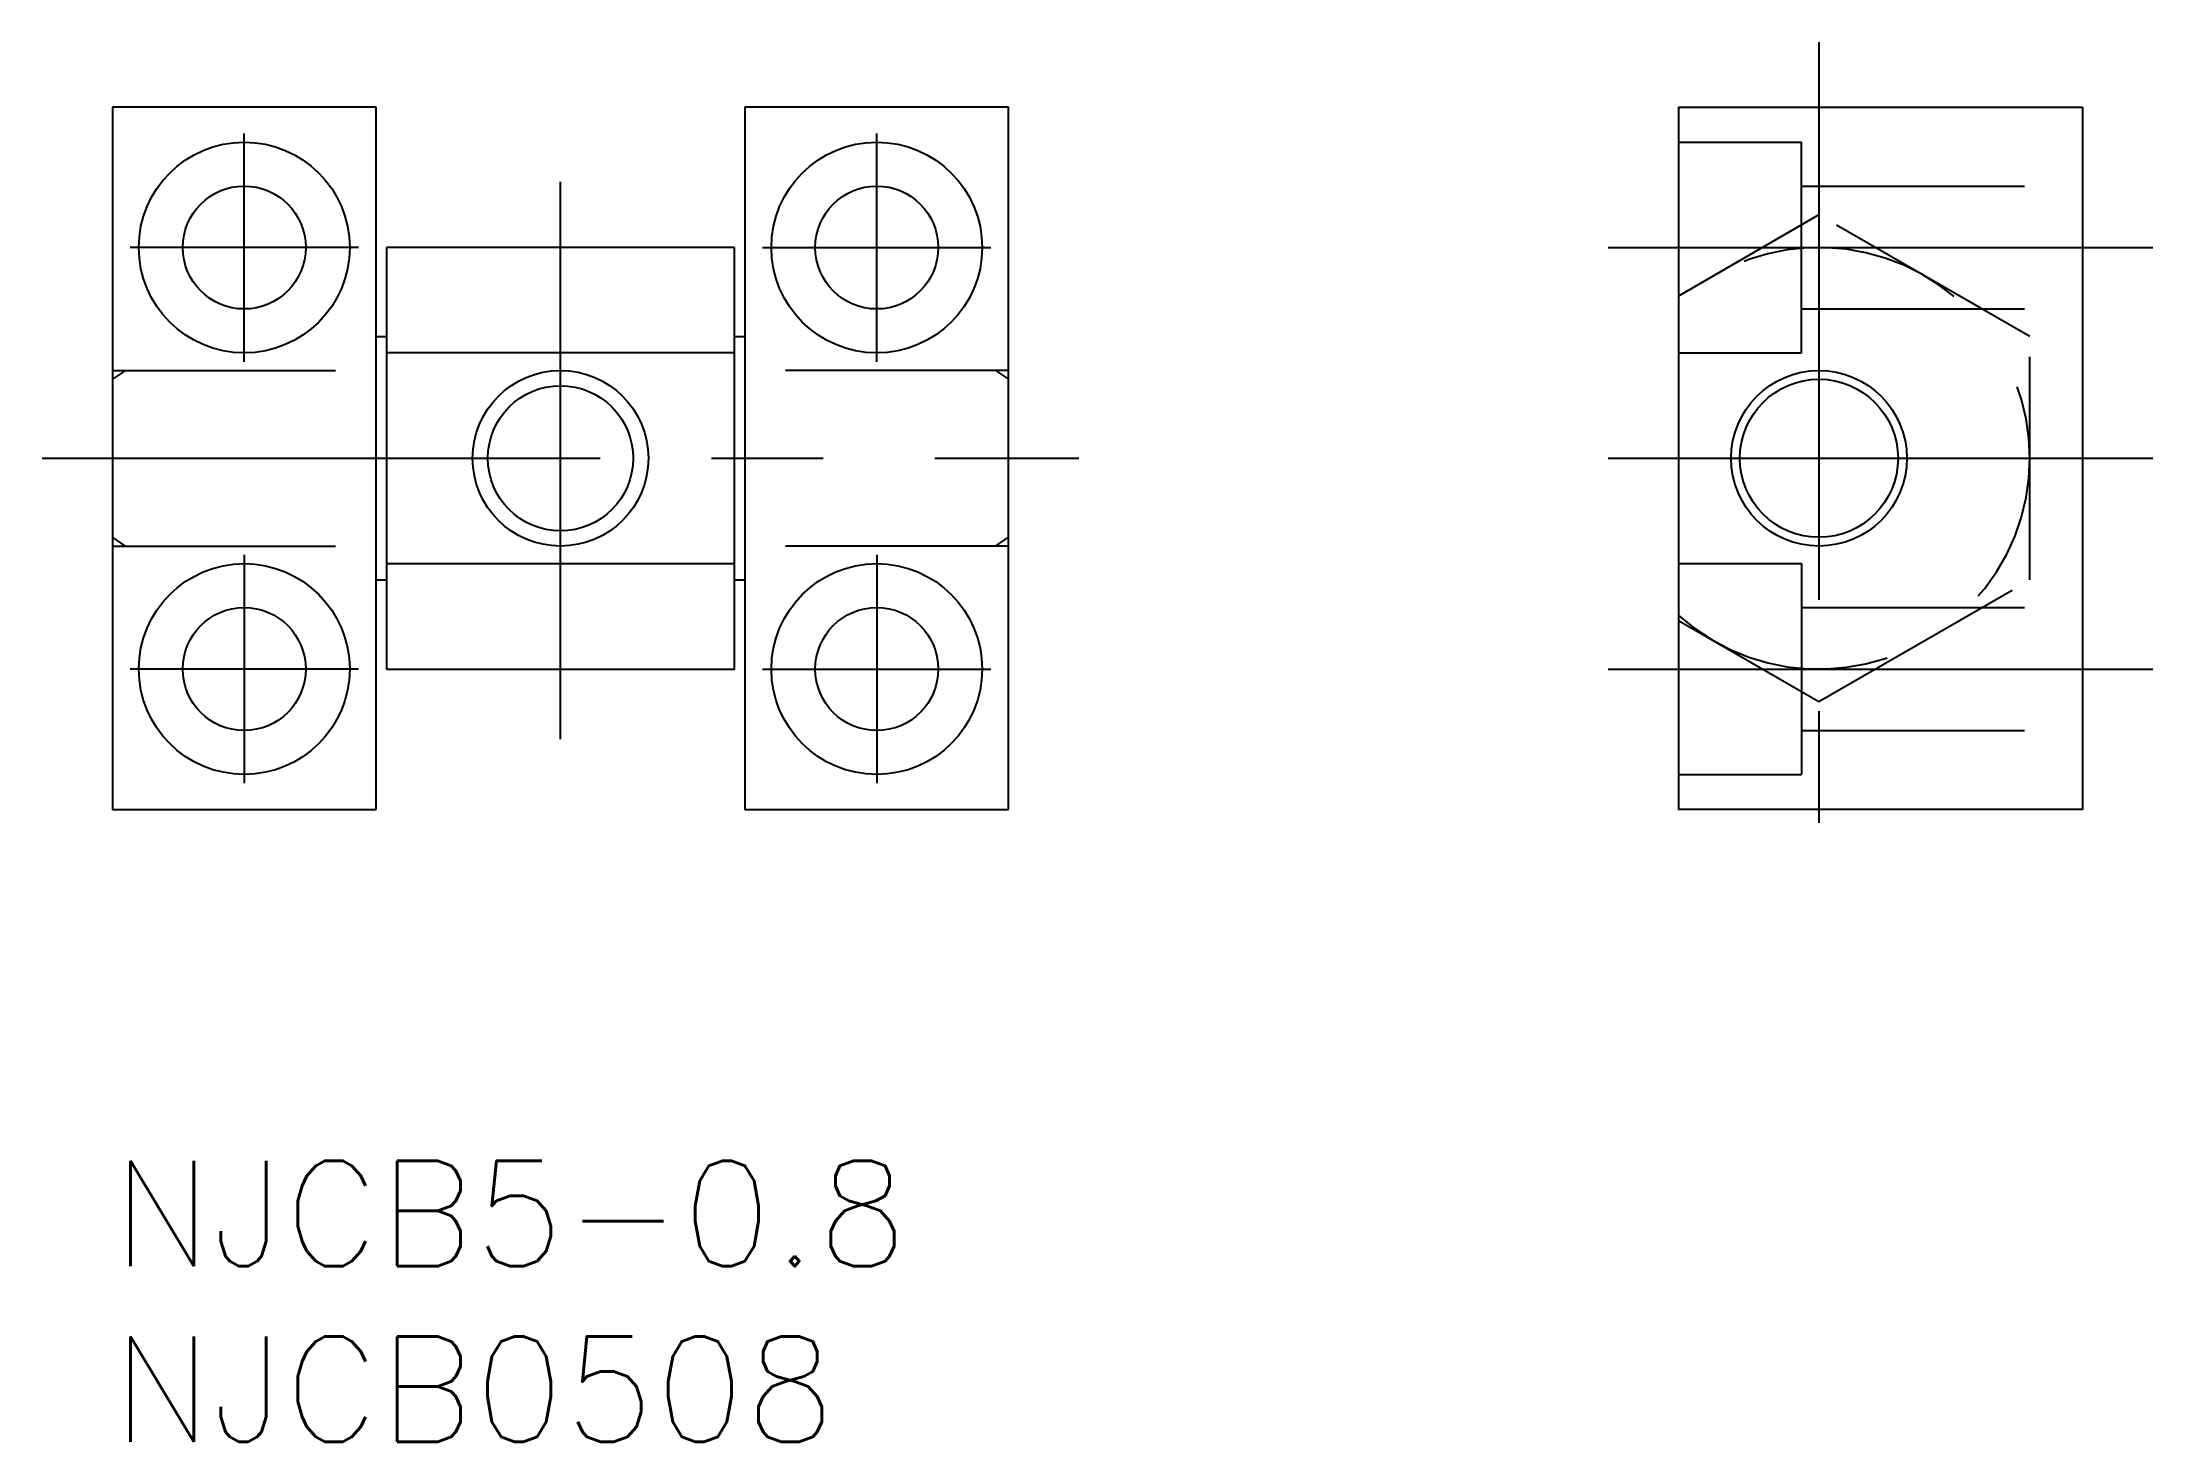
# Model space of a CAD drawing. Extents: x -2 to 58.1, y -8 to 31.8.
import ezdxf

# ---------------------------------------------------------------- set-up
doc = ezdxf.new("R2010")
doc.units = 0
doc.header["$LTSCALE"] = 0.5
doc.linetypes.add('CENTER', pattern=[50.8, 31.75, -6.35, 6.35, -6.35])
doc.linetypes.add('DASHED', pattern=[19.05, 12.7, -6.35])
for name, color, linetype in [('MSM_CENTER', 1, 'CENTER'), ('MSM_CONTINUOUS', 7, 'CONTINUOUS'), ('MSM_DASHED', 4, 'DASHED'), ('MSM_NARROW', 5, 'CONTINUOUS'), ('MSM_PART_NUMBER', 7, 'CONTINUOUS')]:
    doc.layers.add(name, color=color, linetype=linetype)
doc.styles.get("Standard").update_dxf_attribs({"font": 'txt.shx', "height": 3, "bigfont": 'bigfont.shx'})

# ---------------------------------------------------------------- blocks, each defined once
blk = doc.blocks.new('*U2')
at = {"layer": 'MSM_PART_NUMBER'}
blk.add_text('NJCB5-0.8', height=3, dxfattribs=at).set_placement((0, -3))
blk = doc.blocks.new('*U3')
at = {"layer": 'MSM_PART_NUMBER'}
blk.add_text('NJCB0508', height=3, dxfattribs=at).set_placement((0, -8))

msp = doc.modelspace()

# ---------------------------------------------------------------- linework, layer by layer
at = {"layer": 'MSM_CENTER'}
for p, q in [((48.564, 31.846), (48.564, 8.154)), ((3.75, 22.75), (3.75, 29.25)), ((21.75, 22.75), (21.75, 29.25)), ((12.75, 12), (12.75, 28)), ((7, 26), (0.5, 26)), ((18.5, 26), (25, 26)), ((42.564, 26), (58.064, 26)), ((-2, 20), (27.5, 20)), ((42.564, 20), (58.064, 20)), ((3.75, 17.25), (3.75, 10.75)), ((21.75, 17.25), (21.75, 10.75)), ((7, 14), (0.5, 14)), ((18.5, 14), (25, 14)), ((42.564, 14), (58.064, 14))]:
    msp.add_line(p, q, dxfattribs=at)
at = {"layer": 'MSM_CONTINUOUS'}
for p, q in [((7.5, 30), (0, 30)), ((0, 30), (0, 10)), ((7.5, 10), (7.5, 30)), ((25.5, 30), (18, 30)), ((18, 30), (18, 10)), ((25.5, 10), (25.5, 30)), ((44.564, 30), (44.564, 10)), ((44.564, 30), (56.064, 30)), ((56.064, 30), (56.064, 10)), ((17.7, 26), (7.8, 26)), ((7.8, 26), (7.8, 14)), ((17.7, 14), (17.7, 26)), ((7.5, 23.464), (7.8, 23.464)), ((17.7, 23.464), (18, 23.464)), ((17.7, 23), (7.8, 23)), ((7.8, 17), (17.7, 17)), ((7.5, 16.536), (7.8, 16.536)), ((17.7, 16.536), (18, 16.536)), ((7.8, 14), (17.7, 14)), ((0, 10), (7.5, 10)), ((18, 10), (25.5, 10)), ((56.064, 10), (44.564, 10))]:
    msp.add_line(p, q, dxfattribs=at)
for centre, radius in [((3.75, 26), 3), ((21.75, 26), 3), ((3.75, 26), 1.75), ((21.75, 26), 1.75), ((12.75, 20), 2.5), ((48.564, 20), 2.25), ((3.75, 14), 3), ((21.75, 14), 3), ((3.75, 14), 1.75), ((21.75, 14), 1.75)]:
    msp.add_circle(centre, radius, dxfattribs=at)
at = {"layer": 'MSM_DASHED'}
for p, q in [((44.564, 29), (48.064, 29)), ((48.064, 23), (48.064, 29)), ((48.064, 27.75), (56.064, 27.75)), ((48.564, 26.928), (44.564, 24.619)), ((54.564, 23.464), (48.564, 26.928)), ((48.064, 24.25), (56.064, 24.25)), ((54.564, 16.536), (54.564, 23.464)), ((44.564, 23), (48.064, 23)), ((0.375, 22.5), (0, 22.25)), ((0, 22.5), (7.5, 22.5)), ((25.5, 22.5), (18, 22.5)), ((25.125, 22.5), (25.5, 22.25)), ((0.375, 17.5), (0, 17.75)), ((0, 17.5), (7.5, 17.5)), ((25.5, 17.5), (18, 17.5)), ((25.125, 17.5), (25.5, 17.75)), ((44.564, 17), (48.064, 17)), ((48.064, 17), (48.064, 11)), ((48.564, 13.072), (54.564, 16.536)), ((48.064, 15.75), (56.064, 15.75)), ((44.564, 15.381), (48.564, 13.072)), ((48.064, 12.25), (56.064, 12.25)), ((44.564, 11), (48.064, 11))]:
    msp.add_line(p, q, dxfattribs=at)
msp.add_arc((48.564, 20), 6, 228.18969, 131.81031, dxfattribs=at)
at = {"layer": 'MSM_NARROW'}
for centre, radius in [((48.564, 20), 2.5), ((12.75, 20), 2.067)]:
    msp.add_circle(centre, radius, dxfattribs=at)

# ---------------------------------------------------------------- block references
at = {"layer": 'MSM_CONTINUOUS'}
for name in ['*U2', '*U3']:
    msp.add_blockref(name, (0, 0), dxfattribs=at)

doc.saveas('drawing.dxf')
